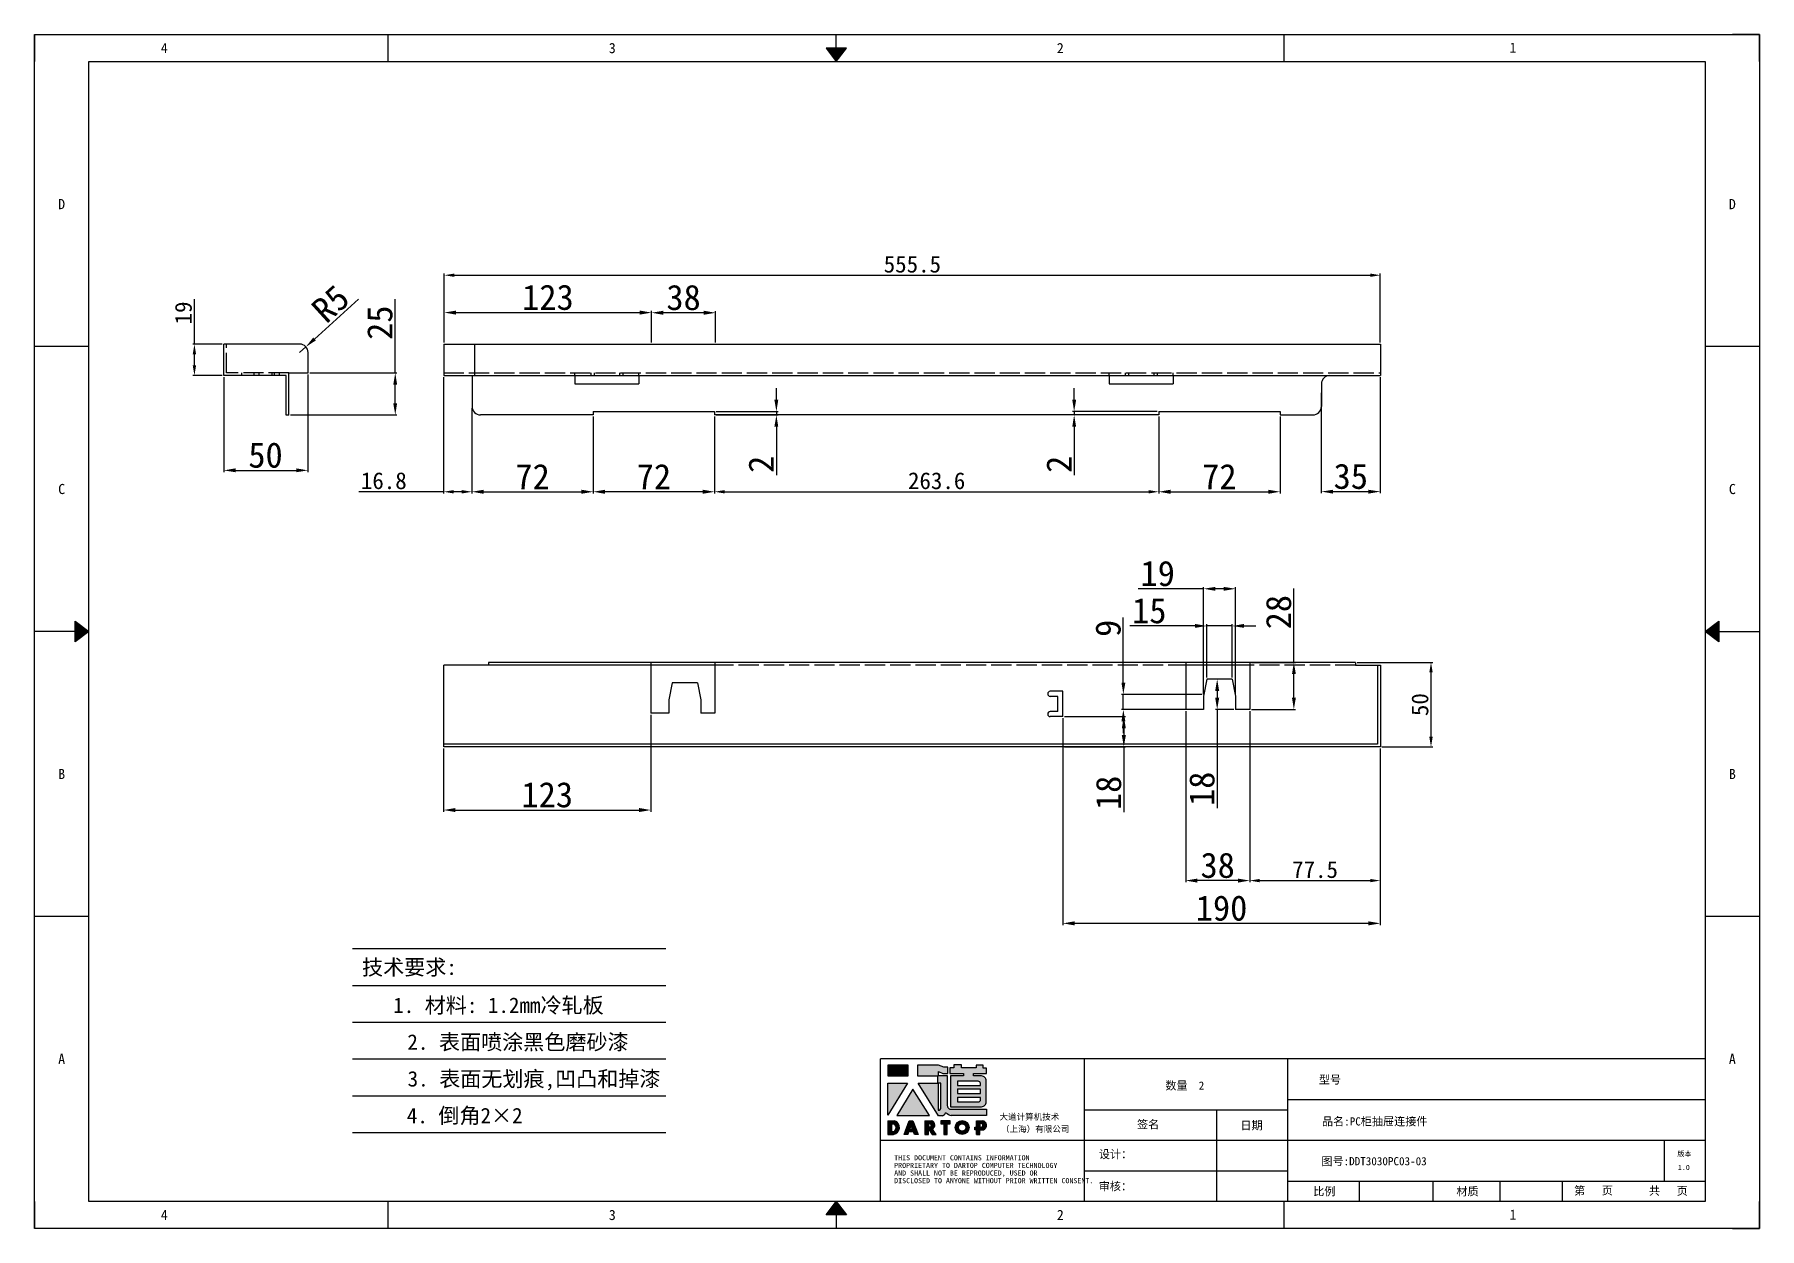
# Model space of a CAD drawing. Header units: millimetres. Extents: x 12436 to 30221, y 8547 to 23793.
# Drawn here: x 18095 to 19119, y 15008 to 15718 of the extents above; entities that cross this region are included whole.
import ezdxf
from ezdxf.enums import TextEntityAlignment as Align

# ---------------------------------------------------------------- set-up
doc = ezdxf.new("R2010")
doc.units = ezdxf.units.MM
doc.header["$PDSIZE"] = -1
doc.linetypes.add('ACAD_ISO02W100', pattern=[15, 12, -3])
doc.linetypes.add('DOT', pattern=[0.25, 0, -0.25])
for name, color, linetype in [('4', 7, 'Continuous'), ('FORMAT', 7, 'Continuous'), ('print', 30, 'Continuous')]:
    doc.layers.add(name, color=color, linetype=linetype)
doc.styles.add('Dartop', font='SIMFANG.TTF')
doc.styles.add('HZ', font='SimSun.ttf')
doc.styles.add('hzHT', font='SIMHEI.TTF')
doc.dimstyles.new('副本 (3) ISO-25', dxfattribs={"dimtxt": 15, "dimasz": 7, "dimexe": 1, "dimexo": 1, "dimgap": 1.524, "dimtad": 1, "dimdec": 0, "dimzin": 0, "dimdsep": 46, "dimtxsty": 'Standard', "dimcen": 2.5, "dimclrd": 4, "dimclre": 4, "dimclrt": 4, "dimadec": 0, "dimazin": 0, "dimtfac": 1, "dimtdec": 0, "dimtmove": 0, "dimatfit": 3, "dimfxl": 1, "dimtzin": 0, "dimarcsym": 0})
doc.dimstyles.new('副本 ISO-25', dxfattribs={"dimtxt": 10, "dimasz": 6, "dimexe": 1, "dimexo": 1, "dimgap": 1.524, "dimtad": 1, "dimdec": 1, "dimzin": 0, "dimdsep": 46, "dimtxsty": 'Standard', "dimcen": 2.5, "dimclrd": 4, "dimclre": 4, "dimclrt": 4, "dimadec": 0, "dimazin": 0, "dimtfac": 1, "dimtdec": 1, "dimtmove": 0, "dimatfit": 3, "dimfxl": 1, "dimtzin": 0, "dimarcsym": 0})

# ---------------------------------------------------------------- blocks, each defined once
blk = doc.blocks.new('*D180')
at = {"layer": 'Defpoints', "color": 0}
for p in [(18461, 15552.4), (18461, 15548.4), (18338, 15533.7)]:
    blk.add_point(p, dxfattribs=at)
at = {"layer": 'FORMAT', "color": 4, "lineweight": -2}
for p, q in [((18338, 15534.7), (18338, 15553.4)), ((18345, 15552.4), (18454, 15552.4)), ((18461, 15549.4), (18461, 15553.4))]:
    blk.add_line(p, q, dxfattribs=at)
at = {"layer": 'FORMAT', "color": 4}
for points in [[(18345, 15553.6), (18345, 15551.2), (18338, 15552.4)], [(18454, 15553.6), (18454, 15551.2), (18461, 15552.4)]]:
    blk.add_solid(points, dxfattribs=at)
at = {"layer": 'FORMAT', "color": 4, "insert": (18399.5, 15561.4), "char_height": 15, "attachment_point": 5}
blk.add_mtext('123', dxfattribs=at)
blk = doc.blocks.new('*D181')
at = {"layer": 'Defpoints', "color": 0}
for p in [(18893.5, 15574.6), (18338, 15533.7), (18893.5, 15533.7)]:
    blk.add_point(p, dxfattribs=at)
at = {"layer": 'FORMAT', "color": 4, "lineweight": -2}
for p, q in [((18338, 15534.7), (18338, 15575.6)), ((18344, 15574.6), (18887.5, 15574.6)), ((18893.5, 15534.7), (18893.5, 15575.6))]:
    blk.add_line(p, q, dxfattribs=at)
at = {"layer": 'FORMAT', "color": 4}
for points in [[(18344, 15575.6), (18344, 15573.6), (18338, 15574.6)], [(18887.5, 15575.6), (18887.5, 15573.6), (18893.5, 15574.6)]]:
    blk.add_solid(points, dxfattribs=at)
at = {"layer": 'FORMAT', "color": 4, "insert": (18615.8, 15581.1), "char_height": 10, "attachment_point": 5}
blk.add_mtext('555.5', dxfattribs=at)
blk = doc.blocks.new('*D156')
at = {"layer": 'Defpoints', "color": 0}
for p in [(18461, 15552.3), (18461, 15533.6), (18499, 15533.7)]:
    blk.add_point(p, dxfattribs=at)
at = {"layer": 'FORMAT', "color": 4, "lineweight": -2}
for p, q in [((18461, 15534.6), (18461, 15553.3)), ((18492, 15552.3), (18468, 15552.3)), ((18499, 15534.7), (18499, 15553.3))]:
    blk.add_line(p, q, dxfattribs=at)
at = {"layer": 'FORMAT', "color": 4}
for points in [[(18468, 15553.5), (18468, 15551.1), (18461, 15552.3)], [(18492, 15553.5), (18492, 15551.1), (18499, 15552.3)]]:
    blk.add_solid(points, dxfattribs=at)
at = {"layer": 'FORMAT', "color": 4, "insert": (18480, 15561.3), "char_height": 15, "attachment_point": 5}
blk.add_mtext('38', dxfattribs=at)
blk = doc.blocks.new('*D182')
at = {"layer": 'Defpoints', "color": 0}
for p in [(18426.4, 15491.6), (18498.4, 15491.6), (18426.4, 15446)]:
    blk.add_point(p, dxfattribs=at)
at = {"layer": 'FORMAT', "color": 4, "lineweight": -2}
for p, q in [((18426.4, 15490.6), (18426.4, 15445)), ((18498.4, 15490.6), (18498.4, 15445)), ((18491.4, 15446), (18433.4, 15446))]:
    blk.add_line(p, q, dxfattribs=at)
at = {"layer": 'FORMAT', "color": 4}
for points in [[(18433.4, 15447.2), (18433.4, 15444.8), (18426.4, 15446)], [(18491.4, 15447.2), (18491.4, 15444.8), (18498.4, 15446)]]:
    blk.add_solid(points, dxfattribs=at)
at = {"layer": 'FORMAT', "color": 4, "insert": (18462.4, 15455), "char_height": 15, "attachment_point": 5}
blk.add_mtext('72', dxfattribs=at)
blk = doc.blocks.new('*D183')
at = {"layer": 'Defpoints', "color": 0}
for p in [(18711.8, 15491.6), (18733.6, 15491.6), (18762, 15493.6)]:
    blk.add_point(p, dxfattribs=at)
at = {"layer": 'FORMAT', "color": 4, "lineweight": -2}
for p, q in [((18711.8, 15500.6), (18711.8, 15507.6)), ((18761, 15493.6), (18710.8, 15493.6)), ((18732.6, 15491.6), (18710.8, 15491.6)), ((18711.8, 15493.6), (18711.8, 15491.6)), ((18711.8, 15484.6), (18711.8, 15455.8))]:
    blk.add_line(p, q, dxfattribs=at)
at = {"layer": 'FORMAT', "color": 4}
for points in [[(18710.7, 15500.6), (18713, 15500.6), (18711.8, 15493.6)], [(18710.7, 15484.6), (18713, 15484.6), (18711.8, 15491.6)]]:
    blk.add_solid(points, dxfattribs=at)
at = {"layer": 'FORMAT', "color": 4, "insert": (18702.8, 15462.3), "char_height": 15, "attachment_point": 5, "rotation": 90}
blk.add_mtext('2', dxfattribs=at)
blk = doc.blocks.new('A$C022F0969')
for p, q in [((0, 45), (0, 0)), ((17.1, 50), (5, 50)), ((17.1, 38.6), (17.1, 50)), ((42.1, 38.6), (17.1, 38.6)), ((18.7, 37), (18.7, 0)), ((42.1, 37), (18.7, 37)), ((42.1, 38.6), (42.1, 37)), ((18.7, 0), (0, 0))]:
    blk.add_line(p, q)
at = {"color": 6, "linetype": 'ACAD_ISO02W100'}
for p, q in [((17.1, 38.6), (17.1, 1.6)), ((18.7, 33), (17.1, 33)), ((18.7, 30), (17.1, 30)), ((18.7, 28.6), (17.1, 28.6)), ((18.7, 21), (17.1, 21)), ((18.7, 18), (17.1, 18)), ((18.7, 10.6), (17.1, 10.6)), ((17.1, 1.6), (0, 1.6))]:
    blk.add_line(p, q, dxfattribs=at)
blk.add_arc((5, 45), 5, 90, 180)
blk = doc.blocks.new('*D240')
at = {"layer": 'Defpoints', "color": 0}
for p in [(18878.7, 15344.7), (18893.5, 15294.5), (18923.6, 15294.5)]:
    blk.add_point(p, dxfattribs=at)
at = {"layer": 'FORMAT', "color": 4, "lineweight": -2}
for p, q in [((18879.7, 15344.7), (18924.6, 15344.7)), ((18923.6, 15338.7), (18923.6, 15300.5)), ((18894.5, 15294.5), (18924.6, 15294.5))]:
    blk.add_line(p, q, dxfattribs=at)
at = {"layer": 'FORMAT', "color": 4}
for points in [[(18922.6, 15338.7), (18924.6, 15338.7), (18923.6, 15344.7)], [(18922.6, 15300.5), (18924.6, 15300.5), (18923.6, 15294.5)]]:
    blk.add_solid(points, dxfattribs=at)
at = {"layer": 'FORMAT', "color": 4, "insert": (18917.1, 15319.6), "char_height": 10, "attachment_point": 5, "rotation": 90}
blk.add_mtext('50', dxfattribs=at)
blk = doc.blocks.new('*D241')
at = {"layer": 'Defpoints', "color": 0}
for p in [(18805.6, 15334.7), (18796.7, 15316.7), (18807.6, 15316.7)]:
    blk.add_point(p, dxfattribs=at)
at = {"layer": 'FORMAT', "color": 4, "lineweight": -2}
for p, q in [((18804.6, 15334.7), (18795.7, 15334.7)), ((18796.7, 15327.7), (18796.7, 15323.7)), ((18806.6, 15316.7), (18795.7, 15316.7)), ((18796.7, 15316.7), (18796.7, 15258.1))]:
    blk.add_line(p, q, dxfattribs=at)
at = {"layer": 'FORMAT', "color": 4}
for points in [[(18795.5, 15327.7), (18797.9, 15327.7), (18796.7, 15334.7)], [(18795.5, 15323.7), (18797.9, 15323.7), (18796.7, 15316.7)]]:
    blk.add_solid(points, dxfattribs=at)
at = {"layer": 'FORMAT', "color": 4, "insert": (18787.7, 15269.6), "char_height": 15, "attachment_point": 5, "rotation": 90}
blk.add_mtext('18', dxfattribs=at)
blk = doc.blocks.new('*D242')
at = {"layer": 'Defpoints', "color": 0}
for p in [(18816, 15344.7), (18816, 15316.7), (18842.2, 15316.7)]:
    blk.add_point(p, dxfattribs=at)
at = {"layer": 'FORMAT', "color": 4, "lineweight": -2}
for p, q in [((18842.2, 15344.7), (18842.2, 15388.5)), ((18817, 15344.7), (18843.2, 15344.7)), ((18842.2, 15323.7), (18842.2, 15337.7)), ((18817, 15316.7), (18843.2, 15316.7))]:
    blk.add_line(p, q, dxfattribs=at)
at = {"layer": 'FORMAT', "color": 4}
for points in [[(18841.1, 15337.7), (18843.4, 15337.7), (18842.2, 15344.7)], [(18841.1, 15323.7), (18843.4, 15323.7), (18842.2, 15316.7)]]:
    blk.add_solid(points, dxfattribs=at)
at = {"layer": 'FORMAT', "color": 4, "insert": (18833.2, 15374.5), "char_height": 15, "attachment_point": 5, "rotation": 90}
blk.add_mtext('28', dxfattribs=at)
blk = doc.blocks.new('*D243')
at = {"layer": 'Defpoints', "color": 0}
for p in [(18778, 15316.7), (18816, 15316.7), (18778, 15215.1)]:
    blk.add_point(p, dxfattribs=at)
at = {"layer": 'FORMAT', "color": 4, "lineweight": -2}
for p, q in [((18778, 15315.7), (18778, 15214.1)), ((18816, 15315.7), (18816, 15214.1)), ((18809, 15215.1), (18785, 15215.1))]:
    blk.add_line(p, q, dxfattribs=at)
at = {"layer": 'FORMAT', "color": 4}
for points in [[(18785, 15216.3), (18785, 15213.9), (18778, 15215.1)], [(18809, 15216.3), (18809, 15213.9), (18816, 15215.1)]]:
    blk.add_solid(points, dxfattribs=at)
at = {"layer": 'FORMAT', "color": 4, "insert": (18797, 15224.1), "char_height": 15, "attachment_point": 5}
blk.add_mtext('38', dxfattribs=at)
blk = doc.blocks.new('*D244')
at = {"layer": 'Defpoints', "color": 0}
for p in [(18705.1, 15312.5), (18705.1, 15294.5), (18741.3, 15294.5)]:
    blk.add_point(p, dxfattribs=at)
at = {"layer": 'FORMAT', "color": 4, "lineweight": -2}
for p, q in [((18706.1, 15312.5), (18742.3, 15312.5)), ((18741.3, 15305.5), (18741.3, 15301.5)), ((18706.1, 15294.5), (18742.3, 15294.5)), ((18741.3, 15294.5), (18741.3, 15255.7))]:
    blk.add_line(p, q, dxfattribs=at)
at = {"layer": 'FORMAT', "color": 4}
for points in [[(18740.1, 15305.5), (18742.5, 15305.5), (18741.3, 15312.5)], [(18740.1, 15301.5), (18742.5, 15301.5), (18741.3, 15294.5)]]:
    blk.add_solid(points, dxfattribs=at)
at = {"layer": 'FORMAT', "color": 4, "insert": (18732.3, 15267.2), "char_height": 15, "attachment_point": 5, "rotation": 90}
blk.add_mtext('18', dxfattribs=at)
blk = doc.blocks.new('*D246')
at = {"layer": 'Defpoints', "color": 0}
for p in [(18705.1, 15312.5), (18893.5, 15294.5), (18705.1, 15189.7)]:
    blk.add_point(p, dxfattribs=at)
at = {"layer": 'FORMAT', "color": 4, "lineweight": -2}
for p, q in [((18705.1, 15311.5), (18705.1, 15188.7)), ((18893.5, 15293.5), (18893.5, 15188.7)), ((18886.5, 15189.7), (18712.1, 15189.7))]:
    blk.add_line(p, q, dxfattribs=at)
at = {"layer": 'FORMAT', "color": 4}
for points in [[(18712.1, 15190.9), (18712.1, 15188.5), (18705.1, 15189.7)], [(18886.5, 15190.9), (18886.5, 15188.5), (18893.5, 15189.7)]]:
    blk.add_solid(points, dxfattribs=at)
at = {"layer": 'FORMAT', "color": 4, "insert": (18799.3, 15198.7), "char_height": 15, "attachment_point": 5}
blk.add_mtext('190', dxfattribs=at)
blk = doc.blocks.new('*D255')
at = {"layer": 'Defpoints', "color": 0}
for p in [(18460.6, 15314.5), (18337.6, 15294.5), (18460.6, 15257)]:
    blk.add_point(p, dxfattribs=at)
at = {"layer": 'FORMAT', "color": 4, "lineweight": -2}
for p, q in [((18460.6, 15313.5), (18460.6, 15256)), ((18337.6, 15293.5), (18337.6, 15256)), ((18344.6, 15257), (18453.6, 15257))]:
    blk.add_line(p, q, dxfattribs=at)
at = {"layer": 'FORMAT', "color": 4}
for points in [[(18344.6, 15258.2), (18344.6, 15255.8), (18337.6, 15257)], [(18453.6, 15258.2), (18453.6, 15255.8), (18460.6, 15257)]]:
    blk.add_solid(points, dxfattribs=at)
at = {"layer": 'FORMAT', "color": 4, "insert": (18399.1, 15266), "char_height": 15, "attachment_point": 5}
blk.add_mtext('123', dxfattribs=at)
blk = doc.blocks.new('*D247')
at = {"layer": 'Defpoints', "color": 0}
for p in [(18816, 15316.7), (18893.5, 15294.5), (18893.5, 15215.1)]:
    blk.add_point(p, dxfattribs=at)
at = {"layer": 'FORMAT', "color": 4, "lineweight": -2}
for p, q in [((18816, 15315.7), (18816, 15214.1)), ((18893.5, 15293.5), (18893.5, 15214.1)), ((18822, 15215.1), (18887.5, 15215.1))]:
    blk.add_line(p, q, dxfattribs=at)
at = {"layer": 'FORMAT', "color": 4}
for points in [[(18822, 15216.1), (18822, 15214.1), (18816, 15215.1)], [(18887.5, 15216.1), (18887.5, 15214.1), (18893.5, 15215.1)]]:
    blk.add_solid(points, dxfattribs=at)
at = {"layer": 'FORMAT', "color": 4, "insert": (18854.8, 15221.6), "char_height": 10, "attachment_point": 5}
blk.add_mtext('77.5', dxfattribs=at)
blk = doc.blocks.new('*U139')
at = {"color": 254, "linetype": 'Continuous', "extrusion": (0, 0, -1)}
for points in [[(-17, 0.333), (-16.812, 0.25), (-17, 0.5)], [(-17, 0.333), (-17.188, 0.25), (-16.812, 0.25)], [(-17, 0.333), (-17, 0.5), (-17.188, 0.25)]]:
    blk.add_solid(points, dxfattribs=at)
blk = doc.blocks.new('*U138')
at = {"color": 254, "linetype": 'Continuous', "extrusion": (0, 0, -1)}
for points in [[(-33.167, 11), (-33, 11), (-33.25, 11.188)], [(-33.167, 11), (-33.25, 11.188), (-33.25, 10.812)], [(-33.167, 11), (-33.25, 10.812), (-33, 11)]]:
    blk.add_solid(points, dxfattribs=at)
blk = doc.blocks.new('*U140')
at = {"color": 254, "linetype": 'Continuous'}
for points in [[(17, 21.667), (17.188, 21.75), (16.812, 21.75)], [(17, 21.667), (16.812, 21.75), (17, 21.5)], [(17, 21.667), (17, 21.5), (17.188, 21.75)]]:
    blk.add_solid(points, dxfattribs=at)
blk = doc.blocks.new('*U137')
at = {"color": 254, "linetype": 'Continuous', "extrusion": (0, 0, -1)}
for points in [[(-0.833, 11), (-0.75, 10.812), (-0.75, 11.188)], [(-0.833, 11), (-0.75, 11.188), (-1, 11)], [(-0.833, 11), (-1, 11), (-0.75, 10.812)]]:
    blk.add_solid(points, dxfattribs=at)
blk = doc.blocks.new('dadao')
for p, q in [((48, 19.2), (44.9, 10.4)), ((44.9, 10.4), (51.2, 10.4)), ((51.2, 10.4), (48, 19.2))]:
    blk.add_line(p, q)
for points in [[(41.8, 121.6), (41.8, 143.7), (-0.4, 143.7), (-0.4, 121.6), (41.8, 121.6)], [(104.8, 122), (104.8, 130.3), (114.1, 126.3), (124.2, 126.3), (124.2, 139.6), (115.9, 139.6), (105.1, 143.9), (61.5, 143.9)], [(61.7, 144), (61.7, 121.3), (103.9, 121.3)], [(113.4, 38.7), (105.1, 38.7), (63, 106.5), (103.9, 106.5), (103.9, 120.9), (103.9, 121.3)], [(109.7, 53.6), (109.7, 106.2), (104.3, 106.2), (104.3, 50.4), (106.6, 50.4)], [(144.6, 94.4), (144.6, 84.8), (192, 84.8), (192, 94.1), (144.9, 94.1)], [(120.2, 45), (119.5, 45), (119.5, 44.6)], [(0, 28), (0, 0), (11.8, 0)], [(0.1, 28), (14, 28)], [(7.1, 21.8), (7.1, 6.1), (12, 6.1)], [(7.1, 21.8), (11.4, 21.8)], [(76.8, 28.2), (76.8, 0), (84.1, 0), (84.1, 11.1), (91.6, -0.1), (100.3, -0.1), (91.7, 11.1)], [(76.8, 28.2), (90.6, 28.2)], [(84, 22.7), (84, 15.3), (87.2, 15.3)], [(84, 22.7), (87.3, 22.7)], [(183.7, 0), (183.7, 9.6), (180.6, 9.6), (180.6, 14.9), (183.8, 14.9), (183.8, 28.1), (196.1, 28.1), (196.5, 28.1)], [(183.7, 0), (190.9, 0), (190.9, 9.6), (198.8, 9.6)], [(194.9, 22.3), (190.8, 22.3), (190.8, 15), (194.4, 15)]]:
    blk.add_lwpolyline(points)
blk.add_lwpolyline([(137.1, 144.2), (137.1, 137.9), (128.3, 137.9), (128.3, 126.5), (157.3, 126.5), (157.3, 121.5), (130.3, 121.5), (130.3, 57.5), (194.4, 57.5, 0.414214), (204.4, 67.5), (204.4, 111.3, 0.414214), (194.4, 121.3), (177.5, 121.3), (177.5, 126.3), (204.7, 126.3), (204.7, 137.7), (198.2, 137.7), (198.2, 143.9), (183.3, 143.9), (183.3, 138), (153, 138), (153, 144.2), (137.1, 144.2)], format="xyb", close=True)
for points in [[(104.8, 122), (123.4, 122), (123.4, 60, 0.414214), (131.4, 52), (204.8, 52), (204.8, 39.1), (131.7, 39.1)], [(144.3, 110.8), (144.3, 101.8), (192.3, 101.8), (192.3, 105.5, 0.414214), (187.3, 110.5), (144.3, 110.5)], [(144.6, 77), (144.6, 67.5), (187.6, 67.5, 0.414214), (192.6, 72.5), (192.6, 76.4), (144.6, 76.4)]]:
    blk.add_lwpolyline(points, format="xyb")
for points in [[(-0.3, 106.2), (40.4, 106.2), (-0.3, 39.7), (-0.3, 106.2)], [(51.7, 94.1), (18.4, 39.3), (86.2, 39.3)], [(43.8, 28.2), (51.8, 28.2), (62.6, -0.1), (55, -0.1), (53.2, 5), (42.9, 5), (41.1, 0), (33.6, 0)], [(110, 28.1), (110, 21.9), (116, 21.9), (116, -0.1), (123.2, -0.1), (123.2, 22), (129.2, 22), (129.2, 28.1), (110, 28.1)]]:
    blk.add_lwpolyline(points, close=True)
for radius in [14.5, 7.44]:
    blk.add_circle((154.2, 14.2), radius)
for centre, radius, start, end in [((99.2, 60.7), 12.6, 305.6399, 325.969), ((111.6, 46.7), 8.19, 282.9811, 347.6627), ((136, 61.7), 22.9, 226.7358, 259.3209), ((8.5, 13.9), 8.49, 294.2143, 69.7177), ((9.6, 14.2), 14.4, 278.6604, 72.3203), ((86.4, 19), 3.8, 282.527, 76.7196), ((88.6, 19.4), 8.95, 290.6073, 77.2124), ((193.7, 18.7), 3.8, 280.9891, 72.5513), ((195.7, 18.6), 9.51, 288.8959, 85.2442)]:
    blk.add_arc(centre, radius, start, end)
blk = doc.blocks.new('*D249')
at = {"layer": 'Defpoints', "color": 0}
for p in [(18498.4, 15493.6), (18498.4, 15491.6), (18535.1, 15493.6)]:
    blk.add_point(p, dxfattribs=at)
at = {"layer": 'FORMAT', "color": 4, "lineweight": -2}
for p, q in [((18535.1, 15500.6), (18535.1, 15507.6)), ((18499.4, 15493.6), (18536.1, 15493.6)), ((18499.4, 15491.6), (18536.1, 15491.6)), ((18535.1, 15493.6), (18535.1, 15491.6)), ((18535.1, 15484.6), (18535.1, 15455.8))]:
    blk.add_line(p, q, dxfattribs=at)
at = {"layer": 'FORMAT', "color": 4}
for points in [[(18533.9, 15500.6), (18536.2, 15500.6), (18535.1, 15493.6)], [(18533.9, 15484.6), (18536.2, 15484.6), (18535.1, 15491.6)]]:
    blk.add_solid(points, dxfattribs=at)
at = {"layer": 'FORMAT', "color": 4, "insert": (18526, 15462.3), "char_height": 15, "attachment_point": 5, "rotation": 90}
blk.add_mtext('2', dxfattribs=at)
blk = doc.blocks.new('*D250')
at = {"layer": 'Defpoints', "color": 0}
for p in [(18337.6, 15515), (18354.4, 15496.6), (18354.4, 15446)]:
    blk.add_point(p, dxfattribs=at)
at = {"layer": 'FORMAT', "color": 4, "lineweight": -2}
for p, q in [((18337.6, 15514), (18337.6, 15445)), ((18354.4, 15495.6), (18354.4, 15445)), ((18337.6, 15446), (18287.3, 15446)), ((18348.4, 15446), (18343.6, 15446))]:
    blk.add_line(p, q, dxfattribs=at)
at = {"layer": 'FORMAT', "color": 4}
for points in [[(18343.6, 15447), (18343.6, 15445), (18337.6, 15446)], [(18348.4, 15447), (18348.4, 15445), (18354.4, 15446)]]:
    blk.add_solid(points, dxfattribs=at)
at = {"layer": 'FORMAT', "color": 4, "insert": (18302.1, 15452.5), "char_height": 10, "attachment_point": 5}
blk.add_mtext('16.8', dxfattribs=at)
blk = doc.blocks.new('*D251')
at = {"layer": 'Defpoints', "color": 0}
for p in [(18354.4, 15496.6), (18426.4, 15491.6), (18426.4, 15446)]:
    blk.add_point(p, dxfattribs=at)
at = {"layer": 'FORMAT', "color": 4, "lineweight": -2}
for p, q in [((18354.4, 15495.6), (18354.4, 15445)), ((18426.4, 15490.6), (18426.4, 15445)), ((18361.4, 15446), (18419.4, 15446))]:
    blk.add_line(p, q, dxfattribs=at)
at = {"layer": 'FORMAT', "color": 4}
for points in [[(18361.4, 15447.2), (18361.4, 15444.8), (18354.4, 15446)], [(18419.4, 15447.2), (18419.4, 15444.8), (18426.4, 15446)]]:
    blk.add_solid(points, dxfattribs=at)
at = {"layer": 'FORMAT', "color": 4, "insert": (18390.4, 15455), "char_height": 15, "attachment_point": 5}
blk.add_mtext('72', dxfattribs=at)
blk = doc.blocks.new('*D252')
at = {"layer": 'Defpoints', "color": 0}
for p in [(18498.4, 15491.6), (18762, 15491.6), (18762, 15446)]:
    blk.add_point(p, dxfattribs=at)
at = {"layer": 'FORMAT', "color": 4, "lineweight": -2}
for p, q in [((18498.4, 15490.6), (18498.4, 15445)), ((18762, 15490.6), (18762, 15445)), ((18504.4, 15446), (18756, 15446))]:
    blk.add_line(p, q, dxfattribs=at)
at = {"layer": 'FORMAT', "color": 4}
for points in [[(18504.4, 15447), (18504.4, 15445), (18498.4, 15446)], [(18756, 15447), (18756, 15445), (18762, 15446)]]:
    blk.add_solid(points, dxfattribs=at)
at = {"layer": 'FORMAT', "color": 4, "insert": (18630.2, 15452.5), "char_height": 10, "attachment_point": 5}
blk.add_mtext('263.6', dxfattribs=at)
blk = doc.blocks.new('*D253')
at = {"layer": 'Defpoints', "color": 0}
for p in [(18762, 15491.6), (18834, 15491.6), (18834, 15446)]:
    blk.add_point(p, dxfattribs=at)
at = {"layer": 'FORMAT', "color": 4, "lineweight": -2}
for p, q in [((18762, 15490.6), (18762, 15445)), ((18834, 15490.6), (18834, 15445)), ((18769, 15446), (18827, 15446))]:
    blk.add_line(p, q, dxfattribs=at)
at = {"layer": 'FORMAT', "color": 4}
for points in [[(18769, 15447.2), (18769, 15444.8), (18762, 15446)], [(18827, 15447.2), (18827, 15444.8), (18834, 15446)]]:
    blk.add_solid(points, dxfattribs=at)
at = {"layer": 'FORMAT', "color": 4, "insert": (18798, 15455), "char_height": 15, "attachment_point": 5}
blk.add_mtext('72', dxfattribs=at)
blk = doc.blocks.new('*D254')
at = {"layer": 'Defpoints', "color": 0}
for p in [(18893.5, 15515), (18858.5, 15505.8), (18893.5, 15446.1)]:
    blk.add_point(p, dxfattribs=at)
at = {"layer": 'FORMAT', "color": 4, "lineweight": -2}
for p, q in [((18893.5, 15514), (18893.5, 15445.1)), ((18858.5, 15504.8), (18858.5, 15445.1)), ((18865.5, 15446.1), (18886.5, 15446.1))]:
    blk.add_line(p, q, dxfattribs=at)
at = {"layer": 'FORMAT', "color": 4}
for points in [[(18865.5, 15447.2), (18865.5, 15444.9), (18858.5, 15446.1)], [(18886.5, 15447.2), (18886.5, 15444.9), (18893.5, 15446.1)]]:
    blk.add_solid(points, dxfattribs=at)
at = {"layer": 'FORMAT', "color": 4, "insert": (18876, 15455.1), "char_height": 15, "attachment_point": 5}
blk.add_mtext('35', dxfattribs=at)
blk = doc.blocks.new('*D256')
at = {"layer": 'Defpoints', "color": 0}
for p in [(18257.1, 15516.6), (18308.9, 15516.6), (18245.7, 15491.6)]:
    blk.add_point(p, dxfattribs=at)
at = {"layer": 'FORMAT', "color": 4, "lineweight": -2}
for p, q in [((18308.9, 15516.6), (18308.9, 15560.4)), ((18258.1, 15516.6), (18309.9, 15516.6)), ((18308.9, 15498.6), (18308.9, 15509.6)), ((18246.7, 15491.6), (18309.9, 15491.6))]:
    blk.add_line(p, q, dxfattribs=at)
at = {"layer": 'FORMAT', "color": 4}
for points in [[(18307.7, 15509.6), (18310, 15509.6), (18308.9, 15516.6)], [(18307.7, 15498.6), (18310, 15498.6), (18308.9, 15491.6)]]:
    blk.add_solid(points, dxfattribs=at)
at = {"layer": 'FORMAT', "color": 4, "insert": (18299.8, 15546.4), "char_height": 15, "attachment_point": 5, "rotation": 90}
blk.add_mtext('25', dxfattribs=at)
blk = doc.blocks.new('*D257')
at = {"layer": 'Defpoints', "color": 0}
for p in [(18255.8, 15532), (18252.1, 15528.7)]:
    blk.add_point(p, dxfattribs=at)
at = {"layer": 'FORMAT', "color": 4, "lineweight": -2}
for p, q in [((18287, 15560.3), (18261, 15536.7)), ((18252.1, 15528.7), (18255.8, 15532))]:
    blk.add_line(p, q, dxfattribs=at)
at = {"layer": 'FORMAT', "color": 4}
blk.add_solid([(18260.2, 15537.6), (18261.8, 15535.9), (18255.8, 15532)], dxfattribs=at)
at = {"layer": 'FORMAT', "color": 4, "insert": (18270.5, 15557.6), "char_height": 15, "attachment_point": 5, "rotation": 42.2707}
blk.add_mtext('R5', dxfattribs=at)
blk = doc.blocks.new('*D258')
at = {"layer": 'Defpoints', "color": 0}
for p in [(18207.1, 15515), (18257.1, 15516.6), (18257.1, 15458.7)]:
    blk.add_point(p, dxfattribs=at)
at = {"layer": 'FORMAT', "color": 4, "lineweight": -2}
for p, q in [((18207.1, 15514), (18207.1, 15457.7)), ((18257.1, 15515.6), (18257.1, 15457.7)), ((18214.1, 15458.7), (18250.1, 15458.7))]:
    blk.add_line(p, q, dxfattribs=at)
at = {"layer": 'FORMAT', "color": 4}
for points in [[(18214.1, 15459.9), (18214.1, 15457.6), (18207.1, 15458.7)], [(18250.1, 15459.9), (18250.1, 15457.6), (18257.1, 15458.7)]]:
    blk.add_solid(points, dxfattribs=at)
at = {"layer": 'FORMAT', "color": 4, "insert": (18231.9, 15467.7), "char_height": 15, "attachment_point": 5}
blk.add_mtext('50', dxfattribs=at)
blk = doc.blocks.new('*D259')
at = {"layer": 'Defpoints', "color": 0}
for p in [(18189.7, 15533.7), (18207.1, 15533.7), (18207.1, 15515)]:
    blk.add_point(p, dxfattribs=at)
at = {"layer": 'FORMAT', "color": 4, "lineweight": -2}
for p, q in [((18189.7, 15533.7), (18189.7, 15560.4)), ((18206.1, 15533.7), (18188.7, 15533.7)), ((18189.7, 15521), (18189.7, 15527.7)), ((18206.1, 15515), (18188.7, 15515))]:
    blk.add_line(p, q, dxfattribs=at)
at = {"layer": 'FORMAT', "color": 4}
for points in [[(18188.7, 15527.7), (18190.7, 15527.7), (18189.7, 15533.7)], [(18188.7, 15521), (18190.7, 15521), (18189.7, 15515)]]:
    blk.add_solid(points, dxfattribs=at)
at = {"layer": 'FORMAT', "color": 4, "insert": (18183.2, 15552.2), "char_height": 10, "attachment_point": 5, "rotation": 90}
blk.add_mtext('19', dxfattribs=at)
blk = doc.blocks.new('*D260')
at = {"layer": 'Defpoints', "color": 0}
for p in [(18805.6, 15366.3), (18790.6, 15334.7), (18805.6, 15334.7)]:
    blk.add_point(p, dxfattribs=at)
at = {"layer": 'FORMAT', "color": 4, "lineweight": -2}
for p, q in [((18790.6, 15335.7), (18790.6, 15367.3)), ((18805.6, 15335.7), (18805.6, 15367.3)), ((18783.6, 15366.3), (18744.8, 15366.3)), ((18805.6, 15366.3), (18790.6, 15366.3)), ((18812.6, 15366.3), (18819.6, 15366.3))]:
    blk.add_line(p, q, dxfattribs=at)
at = {"layer": 'FORMAT', "color": 4}
for points in [[(18783.6, 15367.5), (18783.6, 15365.2), (18790.6, 15366.3)], [(18812.6, 15367.5), (18812.6, 15365.2), (18805.6, 15366.3)]]:
    blk.add_solid(points, dxfattribs=at)
at = {"layer": 'FORMAT', "color": 4, "insert": (18756.4, 15375.3), "char_height": 15, "attachment_point": 5}
blk.add_mtext('15', dxfattribs=at)
blk = doc.blocks.new('*D261')
at = {"layer": 'Defpoints', "color": 0}
for p in [(18807.6, 15388.4), (18788.6, 15324.7), (18807.6, 15324.7)]:
    blk.add_point(p, dxfattribs=at)
at = {"layer": 'FORMAT', "color": 4, "lineweight": -2}
for p, q in [((18788.6, 15388.4), (18749.8, 15388.4)), ((18788.6, 15325.7), (18788.6, 15389.4)), ((18800.6, 15388.4), (18795.6, 15388.4)), ((18807.6, 15325.7), (18807.6, 15389.4))]:
    blk.add_line(p, q, dxfattribs=at)
at = {"layer": 'FORMAT', "color": 4}
for points in [[(18795.6, 15389.5), (18795.6, 15387.2), (18788.6, 15388.4)], [(18800.6, 15389.5), (18800.6, 15387.2), (18807.6, 15388.4)]]:
    blk.add_solid(points, dxfattribs=at)
at = {"layer": 'FORMAT', "color": 4, "insert": (18761.4, 15397.4), "char_height": 15, "attachment_point": 5}
blk.add_mtext('19', dxfattribs=at)
blk = doc.blocks.new('*D374')
at = {"layer": 'Defpoints', "color": 0}
for p in [(18741, 15325.7), (18788.6, 15325.7), (18788.6, 15316.7)]:
    blk.add_point(p, dxfattribs=at)
at = {"layer": 'FORMAT', "color": 4, "lineweight": -2}
for p, q in [((18741, 15332.7), (18741, 15371.4)), ((18787.6, 15325.7), (18740, 15325.7)), ((18787.6, 15316.7), (18740, 15316.7)), ((18741, 15316.7), (18741, 15325.7)), ((18741, 15309.7), (18741, 15302.7))]:
    blk.add_line(p, q, dxfattribs=at)
at = {"layer": 'FORMAT', "color": 4}
for points in [[(18739.9, 15332.7), (18742.2, 15332.7), (18741, 15325.7)], [(18739.9, 15309.7), (18742.2, 15309.7), (18741, 15316.7)]]:
    blk.add_solid(points, dxfattribs=at)
at = {"layer": 'FORMAT', "color": 4, "insert": (18732, 15364.9), "char_height": 15, "attachment_point": 5, "rotation": 90}
blk.add_mtext('9', dxfattribs=at)

msp = doc.modelspace()

# ---------------------------------------------------------------- hatches: boundary and pattern name
for points in [[(18613.221, 15105.463), (18601.168, 15105.463), (18601.168, 15099.166), (18613.221, 15099.166)], [(18612.833, 15094.759), (18601.2, 15094.759), (18601.2, 15075.765)], [(18616.058, 15091.312), (18606.548, 15075.638), (18625.913, 15075.638)], [(18638.209, 15072.431), (18632.705, 15072.431), (18632.705, 15070.685), (18634.422, 15070.685), (18634.422, 15064.393), (18636.478, 15064.393), (18636.478, 15070.689), (18638.209, 15070.689)]]:
    msp.add_hatch(color=0).paths.add_polyline_path(points)
h = msp.add_hatch(color=0)
h.paths.add_polyline_path([(18631.235, 15101.636), (18633.895, 15100.487), (18636.771, 15100.487), (18636.771, 15104.293), (18634.399, 15104.293), (18631.307, 15105.514), (18618.917, 15105.514), (18618.917, 15099.076), (18630.972, 15099.076), (18630.972, 15098.946), (18630.972, 15094.831), (18619.282, 15094.831), (18631.306, 15075.481), (18633.687, 15075.481, 0.27937482), (18635.425, 15077.171), (18635.425, 15077.26), (18635.635, 15077.26, 0.14314537), (18638.913, 15075.592), (18659.807, 15075.592), (18659.807, 15079.262), (18638.824, 15079.262, -0.41421356), (18636.539, 15081.547), (18636.539, 15099.28), (18631.235, 15099.28)])
h.paths.add_polyline_path([(18631.094, 15094.749), (18632.625, 15094.749), (18632.625, 15079.73, -0.08893574), (18631.738, 15078.817), (18631.088, 15078.817)], flags=16)
h = msp.add_hatch(color=0)
h.paths.add_polyline_path([(18659.771, 15103.76), (18657.912, 15103.76), (18657.912, 15105.529), (18653.663, 15105.529), (18653.663, 15103.849), (18644.988, 15103.849), (18644.988, 15105.617), (18640.444, 15105.617), (18640.444, 15103.816), (18637.934, 15103.816), (18637.934, 15100.556), (18646.218, 15100.556), (18646.218, 15099.114), (18638.498, 15099.114), (18638.498, 15080.858), (18656.825, 15080.858, 0.41421356), (18659.682, 15083.715), (18659.682, 15096.217, 0.41421356), (18656.825, 15099.074), (18651.981, 15099.074), (18651.981, 15100.489), (18659.771, 15100.489)])
h.paths.add_polyline_path([(18654.801, 15095.979, -0.41421356), (18656.23, 15094.55), (18656.23, 15093.503), (18642.509, 15093.503), (18642.509, 15095.979)], flags=16)
h.paths.add_polyline_path([(18656.141, 15091.292), (18656.141, 15088.639), (18642.597, 15088.639), (18642.597, 15091.292)], flags=16)
h.paths.add_polyline_path([(18656.318, 15086.252), (18656.318, 15085.116, -0.41421356), (18654.89, 15083.688), (18642.597, 15083.688), (18642.597, 15086.252)], flags=16)
h = msp.add_hatch(color=0)
h.paths.add_polyline_path([(18605.276, 15072.402), (18601.285, 15072.402), (18601.285, 15064.417), (18604.647, 15064.417, 0.79301591)])
h.paths.add_polyline_path([(18604.706, 15066.166), (18603.31, 15066.166), (18603.31, 15070.654), (18604.552, 15070.654, -0.67136089)], flags=16)
h = msp.add_hatch(color=0)
h.paths.add_polyline_path([(18616.088, 15072.468), (18613.811, 15072.468), (18610.881, 15064.409), (18613.039, 15064.409), (18613.547, 15065.837), (18616.469, 15065.837), (18616.988, 15064.391), (18619.163, 15064.391)])
h.paths.add_polyline_path([(18615.911, 15067.377), (18614.1, 15067.377), (18614.989, 15069.909)], flags=16)
h = msp.add_hatch(color=0)
h.paths.add_polyline_path([(18627.159, 15072.462), (18623.234, 15072.462), (18623.234, 15064.404), (18625.308, 15064.404), (18625.308, 15067.599), (18627.441, 15064.375), (18629.947, 15064.375), (18627.493, 15067.579, 0.74405494)])
h.paths.add_polyline_path([(18625.289, 15068.792), (18625.289, 15070.908), (18626.217, 15070.908, -0.79680897), (18626.203, 15068.792)], flags=16)
h = msp.add_hatch(color=0)
h.paths.add_polyline_path([(18641.2, 15068.462, 1), (18649.475, 15068.462, 1)])
h.paths.add_polyline_path([(18647.463, 15068.462, -1), (18643.212, 15068.462, -1)], flags=16)
h = msp.add_hatch(color=0)
h.paths.add_polyline_path([(18657.411, 15072.443), (18657.293, 15072.443), (18653.793, 15072.443), (18653.793, 15068.683), (18652.865, 15068.683), (18652.865, 15067.156), (18653.778, 15067.156), (18653.778, 15064.418), (18655.821, 15064.418), (18655.821, 15067.167), (18658.066, 15067.167, 0.81230381)])
h.paths.add_polyline_path([(18655.791, 15068.693), (18655.791, 15070.797), (18656.953, 15070.797, -0.77821343), (18656.835, 15068.693)], flags=16)

# ---------------------------------------------------------------- linework, layer by layer
at = {"color": 0, "linetype": 'DOT'}
for p, q in [((18094.783, 15717.555), (19102.452, 15717.555)), ((18094.783, 15024.601), (18094.783, 15701.44)), ((19118.567, 15701.44), (19118.567, 15024.601)), ((19102.452, 15008.486), (18094.783, 15008.486))]:
    msp.add_line(p, q, dxfattribs=at)
at = {"color": 0}
for p, q in [((18094.783, 15717.555), (18094.783, 15701.44)), ((18094.783, 15717.555), (18094.783, 15717.555)), ((18304.748, 15701.44), (18304.748, 15717.555)), ((18570.649, 15709.498), (18570.649, 15717.555)), ((18836.551, 15701.44), (18836.551, 15717.555)), ((19118.567, 15717.555), (19102.452, 15717.555)), ((19118.567, 15701.44), (19118.567, 15717.555)), ((18127.013, 15024.601), (18127.013, 15701.44)), ((18127.013, 15701.44), (19086.337, 15701.44)), ((19086.337, 15701.44), (19086.337, 15024.601)), ((18127.013, 15532.23), (18094.783, 15532.23)), ((19118.567, 15532.23), (19086.337, 15532.23)), ((18118.956, 15363.02), (18094.783, 15363.02)), ((19094.394, 15363.02), (19118.567, 15363.02)), ((18127.013, 15193.811), (18094.783, 15193.811)), ((19118.567, 15193.811), (19086.337, 15193.811)), ((19086.337, 15109.206), (18596.837, 15109.206)), ((18596.837, 15024.601), (18596.837, 15109.206)), ((18717.701, 15109.206), (18717.701, 15024.601)), ((18838.565, 15024.601), (18838.565, 15109.206)), ((18838.565, 15085.033), (19086.337, 15085.033)), ((18717.701, 15078.99), (18838.565, 15078.99)), ((18796.263, 15078.99), (18796.263, 15024.601)), ((18596.837, 15060.86), (18717.701, 15060.86)), ((18717.701, 15060.86), (19086.337, 15060.86)), ((19062.164, 15036.687), (19062.164, 15060.86)), ((18717.701, 15042.73), (18838.565, 15042.73)), ((18838.565, 15036.687), (19086.337, 15036.687)), ((18881.088, 15024.601), (18881.088, 15036.687)), ((18924.911, 15024.601), (18924.911, 15036.687)), ((18964.75, 15024.601), (18964.75, 15036.687)), ((19001.732, 15024.601), (19001.732, 15036.687)), ((18094.783, 15024.601), (18094.783, 15008.486)), ((19086.337, 15024.601), (18127.013, 15024.601)), ((18304.748, 15008.486), (18304.748, 15024.601)), ((18836.551, 15008.486), (18836.551, 15024.601)), ((19118.567, 15008.486), (19118.567, 15024.601)), ((18570.649, 15016.543), (18570.649, 15008.486)), ((18094.783, 15008.486), (18094.783, 15008.486)), ((19102.452, 15008.486), (19118.567, 15008.486))]:
    msp.add_line(p, q, dxfattribs=at)
for p, q in [((18337.641, 15533.661), (18337.641, 15515.011)), ((18337.641, 15533.661), (18893.541, 15533.661)), ((18355.841, 15533.661), (18355.841, 15515.011)), ((18893.541, 15533.661), (18893.541, 15515.011)), ((18337.641, 15515.011), (18893.541, 15515.011)), ((18354.441, 15515.011), (18354.441, 15496.611)), ((18415.541, 15515.011), (18415.541, 15510.011)), ((18453.541, 15515.011), (18453.541, 15510.011)), ((18732.541, 15515.011), (18732.541, 15510.011)), ((18770.541, 15515.011), (18770.541, 15510.011)), ((18415.541, 15510.011), (18453.541, 15510.011)), ((18732.541, 15510.011), (18770.541, 15510.011)), ((18858.541, 15510.011), (18858.541, 15496.611)), ((18426.441, 15491.611), (18359.441, 15491.611)), ((18426.441, 15493.661), (18498.441, 15493.661)), ((18426.441, 15493.661), (18426.441, 15491.611)), ((18498.441, 15493.661), (18498.441, 15491.611)), ((18762.041, 15491.611), (18498.441, 15491.611)), ((18762.041, 15493.611), (18834.041, 15493.611)), ((18762.041, 15493.611), (18762.041, 15491.611)), ((18834.041, 15493.611), (18834.041, 15491.611)), ((18834.041, 15491.611), (18853.541, 15491.611)), ((18461.041, 15343.094), (18337.641, 15343.094)), ((18337.641, 15294.494), (18337.641, 15343.094)), ((18364.241, 15344.694), (18364.241, 15343.094)), ((18818.266, 15344.694), (18364.241, 15344.694)), ((18460.641, 15344.694), (18460.641, 15314.494)), ((18498.641, 15343.094), (18460.641, 15343.094)), ((18498.641, 15344.694), (18498.641, 15314.494)), ((18778.041, 15344.694), (18778.041, 15316.694)), ((18816.041, 15343.094), (18778.041, 15343.094)), ((18816.041, 15344.694), (18816.041, 15316.694)), ((18878.741, 15344.694), (18817.641, 15344.694)), ((18878.741, 15344.694), (18878.741, 15343.094)), ((18878.741, 15343.094), (18893.541, 15343.094)), ((18891.941, 15343.094), (18891.941, 15296.094)), ((18893.541, 15343.094), (18893.541, 15294.494)), ((18473.241, 15332.494), (18471.241, 15322.494)), ((18488.241, 15332.494), (18473.241, 15332.494)), ((18488.241, 15332.494), (18490.241, 15322.494)), ((18705.141, 15327.494), (18697.641, 15327.494)), ((18705.141, 15312.494), (18705.141, 15327.494)), ((18790.641, 15334.694), (18788.641, 15324.694)), ((18805.641, 15334.694), (18790.641, 15334.694)), ((18805.641, 15334.694), (18807.641, 15324.694)), ((18471.241, 15322.494), (18471.241, 15314.494)), ((18490.241, 15322.494), (18490.241, 15314.494)), ((18702.141, 15324.494), (18697.641, 15324.494)), ((18702.141, 15315.494), (18702.141, 15324.494)), ((18788.641, 15316.694), (18778.041, 15316.694)), ((18788.641, 15324.694), (18788.641, 15316.694)), ((18807.641, 15324.694), (18807.641, 15316.694)), ((18816.041, 15316.694), (18807.641, 15316.694)), ((18471.241, 15314.494), (18460.641, 15314.494)), ((18498.641, 15314.494), (18490.241, 15314.494)), ((18702.141, 15315.494), (18697.641, 15315.494)), ((18705.141, 15312.494), (18697.641, 15312.494)), ((18891.941, 15296.094), (18337.641, 15296.094)), ((18893.541, 15294.494), (18337.641, 15294.494))]:
    msp.add_line(p, q)
at = {"color": 6, "linetype": 'ACAD_ISO02W100'}
for p, q in [((18337.641, 15516.611), (18893.541, 15516.611)), ((18415.541, 15515.011), (18415.541, 15516.611)), ((18425.041, 15516.611), (18425.041, 15515.011)), ((18427.041, 15516.611), (18427.041, 15515.011)), ((18442.041, 15516.611), (18442.041, 15515.011)), ((18444.041, 15516.611), (18444.041, 15515.011)), ((18453.541, 15515.011), (18453.541, 15516.611)), ((18732.541, 15515.011), (18732.541, 15516.611)), ((18742.041, 15516.611), (18742.041, 15515.011)), ((18744.041, 15516.611), (18744.041, 15515.011)), ((18759.041, 15516.611), (18759.041, 15515.011)), ((18761.041, 15516.611), (18761.041, 15515.011)), ((18770.541, 15515.011), (18770.541, 15516.611)), ((18461.041, 15343.094), (18364.241, 15343.094)), ((18779.641, 15343.094), (18499.041, 15343.094)), ((18878.741, 15343.094), (18816.041, 15343.094))]:
    msp.add_line(p, q, dxfattribs=at)
at = {"color": 0}
for points in [[(18570.649, 15701.44), (18576.693, 15709.498), (18564.606, 15709.498), (18570.649, 15701.44)], [(18127.013, 15363.02), (18118.956, 15356.977), (18118.956, 15369.064), (18127.013, 15363.02)], [(19086.337, 15363.02), (19094.394, 15369.064), (19094.394, 15356.977), (19086.337, 15363.02)], [(18570.649, 15024.601), (18576.693, 15016.543), (18564.606, 15016.543), (18570.649, 15024.601)]]:
    msp.add_lwpolyline(points, close=True, dxfattribs=at)
for centre, radius, start, end in [((18863.541, 15510.011), 5, 90, 180), ((18359.441, 15496.611), 5, 180, 270), ((18853.541, 15496.611), 5, 270, 0), ((18697.641, 15325.994), 1.5, 90, 270), ((18697.641, 15313.994), 1.5, 90, 270)]:
    msp.add_arc(centre, radius, start, end)
at = {"layer": 'Defpoints'}
for p, q in [((18283.526, 15174.69), (18469.541, 15174.69)), ((18283.526, 15152.85), (18469.541, 15152.85)), ((18283.526, 15152.85), (18469.541, 15152.85)), ((18283.526, 15131.01), (18469.541, 15131.01)), ((18283.526, 15109.17), (18469.541, 15109.17)), ((18283.526, 15087.33), (18469.541, 15087.33)), ((18283.526, 15065.49), (18469.541, 15065.49))]:
    msp.add_line(p, q, dxfattribs=at)
at = {"layer": 'print', "color": 4}
msp.add_lwpolyline([(18094.783, 15717.555), (19118.567, 15717.555), (19118.567, 15008.486), (18094.783, 15008.486)], close=True, dxfattribs=at)

# ---------------------------------------------------------------- block references
at = {"color": 0, "linetype": 'Continuous', "xscale": 32.23044247851067, "yscale": 32.23044247875077, "zscale": 32.23044247874979}
for name, p in [('*U140', (18022.732, 15008.486)), ('*U137', (18094.783, 15008.486)), ('*U138', (18022.732, 15008.486)), ('*U139', (18022.732, 15008.486))]:
    msp.add_blockref(name, p, dxfattribs=at)
at = {"rotation": 270}
msp.add_blockref('A$C022F0969', (18207.144, 15533.661), dxfattribs=at)
at = {"color": 0, "xscale": 0.2856789219476923, "yscale": 0.2856789219658822, "zscale": 0.2856789219707367}
msp.add_blockref('dadao', (18601.285, 15064.417), dxfattribs=at)

# ---------------------------------------------------------------- texts
at = {"color": 0}
for s, height, style, p in [('4', 6.043, 'Dartop', (18171.798, 15709.498)), ('3', 6.043, 'Dartop', (18437.699, 15709.498)), ('2', 6.043, 'Dartop', (18703.6, 15709.498)), ('1', 6.043, 'Dartop', (18972.256, 15709.689)), ('D', 6.043, 'Dartop', (18110.898, 15616.835)), ('D', 6.043, 'Dartop', (19102.452, 15616.835)), ('C', 6.043, 'Dartop', (18110.898, 15447.625)), ('C', 6.043, 'Dartop', (19102.452, 15447.625)), ('B', 6.043, 'Dartop', (18110.898, 15278.416)), ('B', 6.043, 'Dartop', (19102.452, 15278.416)), ('A', 6.043, 'Dartop', (18110.898, 15109.206)), ('A', 6.043, 'Dartop', (19102.452, 15109.206)), ('数量  2', 4.8346, 'hzHT', (18777.483, 15093.358)), ('型号', 4.8346, 'hzHT', (18863.648, 15096.908)), ('签名', 4.8346, 'hzHT', (18755.766, 15070.318)), ('日期', 4.8346, 'hzHT', (18817.111, 15069.723)), ('品名:PC柜抽屉连接件  ', 4.83457, 'hzHT', (18893.479, 15072.09)), ('图号:DDT3030PC03-03', 4.83457, 'hzHT', (18889.805, 15048.459)), ('版本', 3.0216, 'hzHT', (19074.017, 15052.838)), ('1.0', 3.0216, 'Dartop', (19073.654, 15044.763)), ('比例', 4.8346, 'hzHT', (18860.277, 15030.518)), ('材质', 4.8346, 'hzHT', (18945.277, 15030.518)), ('第   页', 4.8346, 'hzHT', (19020.064, 15031.02)), ('共   页', 4.8346, 'hzHT', (19064.473, 15030.844)), ('4', 6.043, 'Dartop', (18171.798, 15016.543)), ('3', 6.043, 'Dartop', (18437.699, 15016.543)), ('2', 6.043, 'Dartop', (18703.6, 15016.543)), ('1', 6.043, 'Dartop', (18972.256, 15016.735))]:
    msp.add_text(s, height=height, dxfattribs=dict(at, style=style)).set_placement(p, align=Align.MIDDLE_CENTER)
at = {"style": 'HZ'}
for s, p in [('技术要求:', (18317.308, 15163.667)), ('     1. 材料: 1.2mm冷轧板      ', (18373.255, 15141.073)), ('    2. 表面喷涂黑色磨砂漆', (18369.255, 15119.233)), ('3. 表面无划痕,凹凸和掉漆', (18391.278, 15097.393)), ('4. 倒角2×2         ', (18378.181, 15075.553))]:
    msp.add_text(s, height=9.1728, dxfattribs=at).set_placement(p, align=Align.MIDDLE_CENTER)
at = {"color": 0, "style": 'hzHT'}
for s, height, p in [('THIS DOCUMENT CONTAINS INFORMATION', 3.0216, (18604.994, 15048.985)), ('设计：', 4.8346, (18726.479, 15050.176)), ('AND SHALL NOT BE REPRODUCED, USED OR', 3.0216, (18604.994, 15039.921)), ('PROPRIETARY TO DARTOP COMPUTER TECHNOLOGY', 3.0216, (18604.994, 15044.453)), ('DISCLOSED TO ANYONE WITHOUT PRIOR WRITTEN CONSENT.', 3.0216, (18604.994, 15035.388)), ('审核：', 4.8346, (18726.407, 15031.138))]:
    msp.add_text(s, height=height, dxfattribs=at).set_placement(p)
at = {"layer": '4', "color": 0, "style": 'hzHT'}
for s, p in [('大道计算机技术', (18667.489, 15072.985)), ('（上海）有限公司', (18668.402, 15065.759))]:
    msp.add_text(s, height=3.6259, dxfattribs=at).set_placement(p)

# ---------------------------------------------------------------- dimensions: what is measured, and where the dimension line sits
at = {"layer": 'FORMAT'}
for base, p1, p2, dimstyle, picture, middle in [((18893.541, 15574.595), (18338.041, 15533.661), (18893.541, 15533.661), '副本 ISO-25', '*D181', (18615.791, 15574.595)), ((18461.041, 15552.407), (18338.041, 15533.661), (18461.041, 15548.438), '副本 (3) ISO-25', '*D180', (18399.469, 15552.407)), ((18461.041, 15552.3), (18499.041, 15533.661), (18461.041, 15533.561), '副本 (3) ISO-25', '*D156', (18480.041, 15552.3)), ((18257.144, 15458.724), (18207.144, 15515.011), (18257.144, 15516.611), '副本 (3) ISO-25', '*D258', (18231.916, 15458.724)), ((18354.441, 15446.015), (18337.641, 15515.011), (18354.441, 15496.611), '副本 ISO-25', '*D250', (18302.117, 15446.015)), ((18426.441, 15446.015), (18354.441, 15496.611), (18426.441, 15491.611), '副本 (3) ISO-25', '*D251', (18390.441, 15446.015)), ((18807.641, 15388.367), (18788.641, 15324.694), (18807.641, 15324.694), '副本 (3) ISO-25', '*D261', (18761.367, 15388.367)), ((18805.641, 15366.32), (18790.641, 15334.694), (18805.641, 15334.694), '副本 (3) ISO-25', '*D260', (18756.367, 15366.32)), ((18778.041, 15215.085), (18816.041, 15316.694), (18778.041, 15316.694), '副本 (3) ISO-25', '*D243', (18797.041, 15215.085))]:
    dim = msp.add_linear_dim(base=base, p1=p1, p2=p2, dimstyle=dimstyle, dxfattribs=at)
    dim.commit()
    dim.dimension.update_dxf_attribs({"geometry": picture, "text_midpoint": middle, "dimtype": 160})
dim = msp.add_radius_dim(center=(18252.144, 15528.661), mpoint=(18255.844, 15532.024), dimstyle='副本 (3) ISO-25', dxfattribs=at)
dim.commit()
dim.dimension.update_dxf_attribs({"geometry": '*D257', "text_midpoint": (18270.511, 15557.552)})
for base, p1, p2, angle, text, picture, middle in [((18189.688, 15533.661), (18207.144, 15515.011), (18207.144, 15533.661), 90, '19', '*D259', (18189.688, 15552.185)), ((18923.638, 15294.494), (18878.741, 15344.694), (18893.541, 15294.494), 270, '50', '*D240', (18923.638, 15319.594))]:
    dim = msp.add_linear_dim(base=base, p1=p1, p2=p2, angle=angle, text=text, dimstyle='副本 ISO-25', dxfattribs=at)
    dim.commit()
    dim.dimension.update_dxf_attribs({"geometry": picture, "text_midpoint": middle, "dimtype": 160})
for base, p1, p2, angle, picture, middle in [((18308.869, 15516.611), (18245.744, 15491.611), (18257.144, 15516.611), 90, '*D256', (18308.869, 15546.385)), ((18535.061, 15493.611), (18498.441, 15491.611), (18498.441, 15493.611), 90, '*D249', (18535.061, 15462.337)), ((18711.825, 15491.611), (18762.041, 15493.611), (18733.641, 15491.611), 270, '*D183', (18711.825, 15462.337)), ((18842.244, 15316.694), (18816.041, 15344.694), (18816.041, 15316.694), 270, '*D242', (18842.244, 15374.468)), ((18741.048, 15325.694), (18788.641, 15316.694), (18788.641, 15325.694), 90, '*D374', (18741.048, 15364.885)), ((18796.712, 15316.694), (18805.641, 15334.694), (18807.641, 15316.694), 270, '*D241', (18796.712, 15269.622)), ((18741.31, 15294.494), (18705.141, 15312.494), (18705.141, 15294.494), 270, '*D244', (18741.31, 15267.22))]:
    dim = msp.add_linear_dim(base=base, p1=p1, p2=p2, angle=angle, dimstyle='副本 (3) ISO-25', dxfattribs=at)
    dim.commit()
    dim.dimension.update_dxf_attribs({"geometry": picture, "text_midpoint": middle, "dimtype": 160})
for base, p1, p2, dimstyle, picture, middle in [((18893.541, 15446.083), (18858.541, 15505.753), (18893.541, 15515.011), '副本 (3) ISO-25', '*D254', (18876.041, 15455.107)), ((18426.441, 15446.015), (18498.441, 15491.611), (18426.441, 15491.611), '副本 (3) ISO-25', '*D182', (18462.441, 15455.039)), ((18762.041, 15446.015), (18498.441, 15491.611), (18762.041, 15491.611), '副本 ISO-25', '*D252', (18630.241, 15452.539)), ((18834.041, 15446.015), (18762.041, 15491.611), (18834.041, 15491.611), '副本 (3) ISO-25', '*D253', (18798.041, 15455.039)), ((18893.541, 15215.085), (18816.041, 15316.694), (18893.541, 15294.494), '副本 ISO-25', '*D247', (18854.791, 15221.609)), ((18460.641, 15257.015), (18337.641, 15294.494), (18460.641, 15314.494), '副本 (3) ISO-25', '*D255', (18399.141, 15266.039))]:
    dim = msp.add_linear_dim(base=base, p1=p1, p2=p2, dimstyle=dimstyle, dxfattribs=at)
    dim.commit()
    dim.dimension.update_dxf_attribs({"geometry": picture, "text_midpoint": middle})
dim = msp.add_linear_dim(base=(18705.141, 15189.699), p1=(18893.541, 15294.494), p2=(18705.141, 15312.494), text='190', dimstyle='副本 (3) ISO-25', dxfattribs=at)
dim.commit()
dim.dimension.update_dxf_attribs({"geometry": '*D246', "text_midpoint": (18799.341, 15189.699), "dimtype": 160})

doc.saveas('drawing.dxf')
